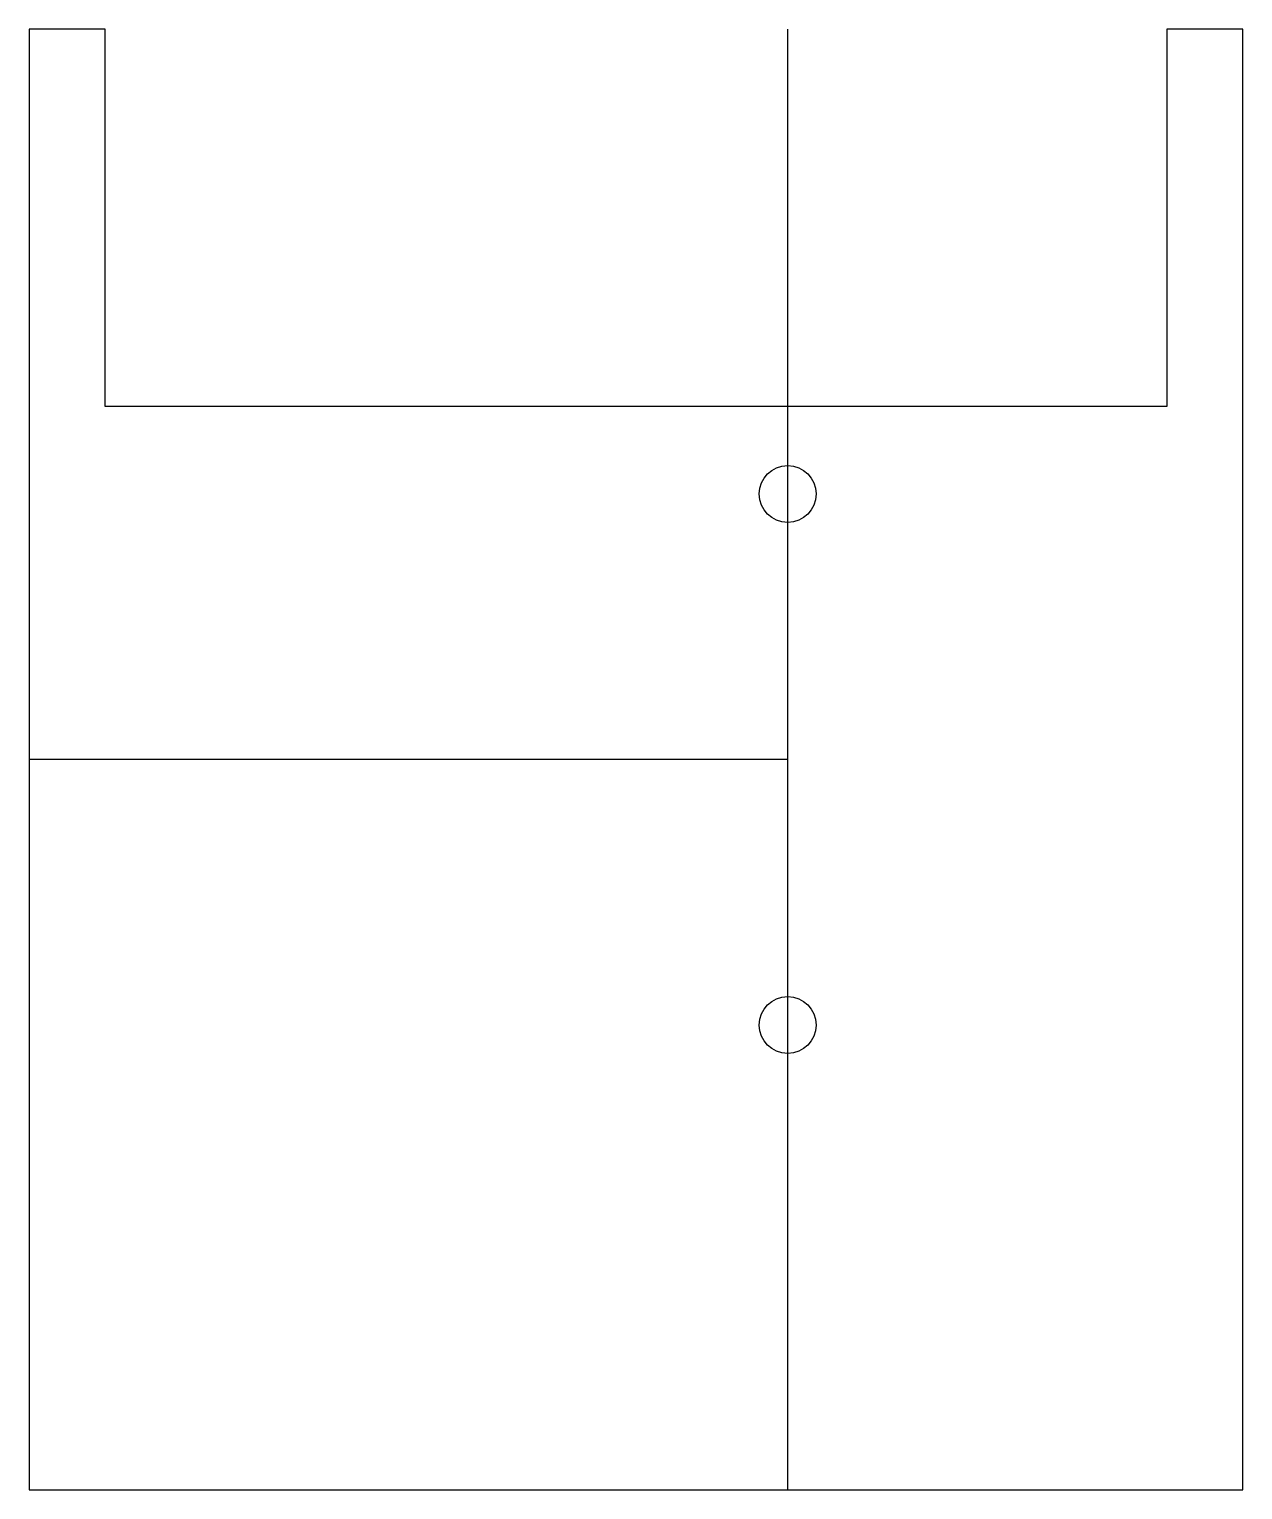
# Model space of a CAD drawing. Header units: millimetres. Extents: x 0 to 32, y 214.7 to 253.2.
import ezdxf

# ---------------------------------------------------------------- set-up
doc = ezdxf.new("R2010")
doc.units = ezdxf.units.MM
doc.layers.get('0').update_dxf_attribs({"linetype": 'CONTINUOUS'})

msp = doc.modelspace()

# ---------------------------------------------------------------- linework, layer by layer
for p, q in [((0, 253.2), (0, 214.699)), ((2, 253.2), (0, 253.2)), ((2, 243.259), (2, 253.2)), ((20, 214.697), (20, 253.203)), ((30, 253.2), (30, 243.259)), ((32, 253.2), (30, 253.2)), ((32, 214.699), (32, 253.2)), ((30, 243.259), (2, 243.259)), ((20, 233.95), (0, 233.95)), ((0, 214.699), (32, 214.699))]:
    msp.add_line(p, q)
for centre in [(20, 240.95), (20, 226.95)]:
    msp.add_circle(centre, 0.75)

doc.saveas('drawing.dxf')
